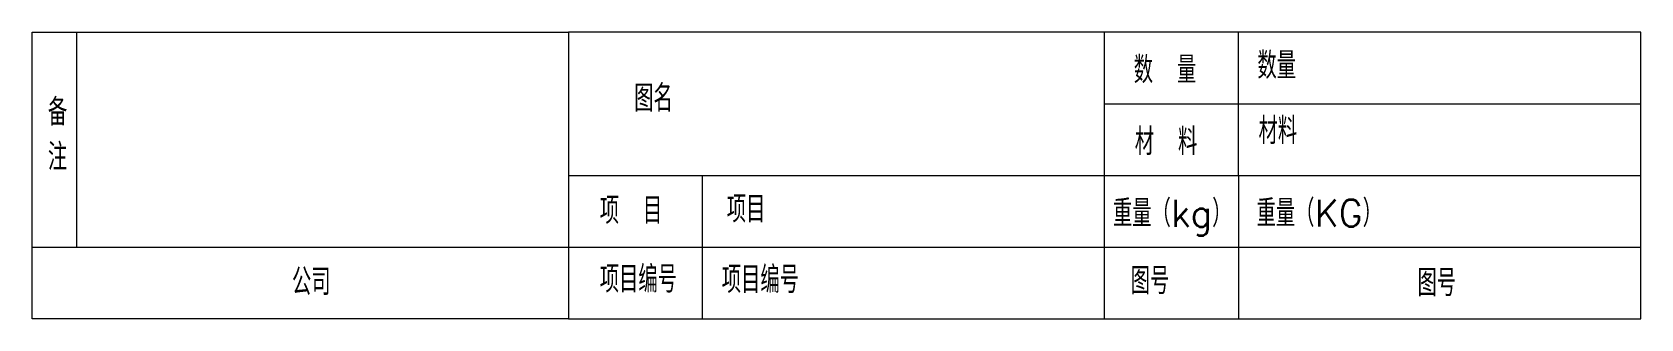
# Model space of a CAD drawing. Header units: millimetres. Extents: x -180 to 0, y 0 to 32.
import ezdxf
from ezdxf.enums import TextEntityAlignment as Align

# ---------------------------------------------------------------- set-up
doc = ezdxf.new("R2010")
doc.units = ezdxf.units.MM
doc.layers.add('标题栏', color=7, linetype='Continuous', lineweight=15)
doc.styles.add('a3-3.0', font='txt.shx', dxfattribs={"height": 3, "bigfont": 'gbcbig.shx'})
doc.styles.get("Standard").update_dxf_attribs({"font": 'txt.shx', "height": 2.5, "bigfont": 'gbcbig.shx'})

msp = doc.modelspace()

# ---------------------------------------------------------------- linework, layer by layer
at = {"layer": '标题栏'}
for p, q in [((-175, 8), (-175, 32)), ((-60, 0), (-60, 32)), ((-45, 16), (-45, 32)), ((-60, 24), (0, 24)), ((-120, 16), (0, 16)), ((-105, 0), (-105, 16)), ((-45, 16), (-45, 0)), ((-180, 8), (-60, 8)), ((-60, 8), (0, 8))]:
    msp.add_line(p, q, dxfattribs=at)
for points in [[(-120, 0), (-180, 0), (-180, 32), (-120, 32)], [(-120, 0), (0, 0), (0, 32), (-120, 32)]]:
    msp.add_lwpolyline(points, close=True, dxfattribs=at)

# ---------------------------------------------------------------- texts
at = {"layer": '标题栏', "char_height": 3, "attachment_point": 1}
for s, width, insert in [('数 量', 11.2387, (-56.74, 29.3)), ('材 料', 11.2387, (-56.62, 21.28)), ('项 目', 11.2387, (-116.49, 13.59)), ('重量（kg）', 17.4113, (-59.07, 13.28)), ('\\pi22.674; 公司', 52.352, (-176.28, 5.63)), ('项目编号', 11.2387, (-116.49, 5.92))]:
    msp.add_mtext_dynamic_manual_height_columns(s, width=width, gutter_width=12.5, heights=[0], dxfattribs=dict(at, insert=insert))
at = {"layer": '标题栏', "char_height": 3, "attachment_point": 1, "style": 'a3-3.0'}
for s, insert, width in [('备\\P注', (-178.24, 24.58), 8.6358), ('图号', (-57.08, 5.74), 11.0582)]:
    msp.add_mtext(s, dxfattribs=dict(at, insert=insert, width=width))
at = {"layer": '标题栏', "style": 'a3-3.0'}
for tag, p, s in [('数量', (-42.9, 26.79), ''), ('图名', (-112.64, 23.12), ''), ('材料', (-42.77, 19.5), ''), ('项目', (-102.28, 10.74), '####'), ('重量（KG）', (-43, 10.3), ''), ('项目编号', (-102.84, 2.87), '####')]:
    msp.add_attdef(tag, p, s, height=3, dxfattribs=at)
msp.add_attdef('图号', text='####', height=3, dxfattribs=at).set_placement((-22.83, 4.02), align=Align.MIDDLE_CENTER)

doc.saveas('drawing.dxf')
